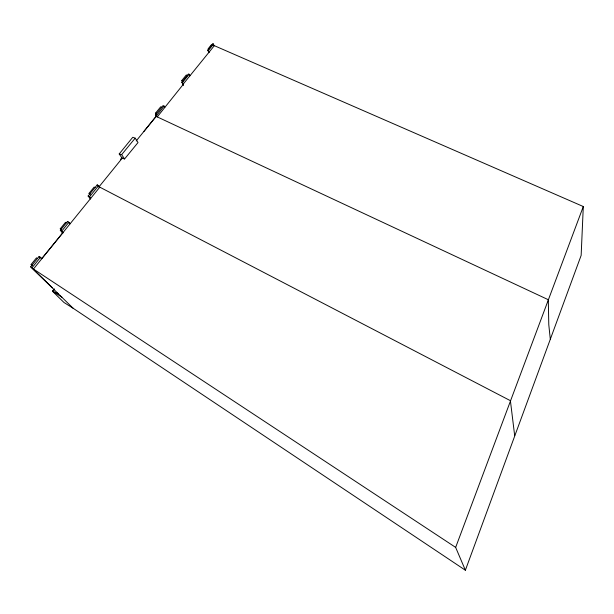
<?xml version="1.0" encoding="UTF-8"?>
<svg xmlns="http://www.w3.org/2000/svg" width="614" height="614" viewBox="0 0 614 614"><rect width="100%" height="100%" fill="white"/><g stroke="black" fill="none" stroke-linecap="round" stroke-linejoin="round"><path stroke-width="0.92" d="M208.921 52.643L207.732 50.141L212.897 43.778L214.332 45.674L583.3 206.534L581.151 255.386L465.374 570.222L73.15 308.266L30.7 266.821L39.119 256.445L41.852 258.671L39.119 256.445M465.374 570.222L455.657 547.396L583.3 206.534M164.115 106.107L164.851 107.381L157.268 116.913L156.509 115.647L164.115 106.107L163.063 105.608L155.365 115.102L156.14 116.399L143.86 131.496M61.914 297.161L52.474 291.251L54.239 289.033M54.37 289.117L52.604 291.335L63.994 302.502L73.158 308.259M32.081 267.681L40.501 257.289M61.607 231.754L62.996 232.568L61.707 231.117L68.845 222.322L67.448 221.524L60.318 230.311L62.881 233.166M89.337 197.554L90.734 198.322L89.529 196.81L98.585 185.643L97.189 184.883L88.132 196.035L90.527 199.028M214.332 45.674L183.279 84.003L182.465 82.476L189.12 74.263L188.437 73.956L181.775 82.161L183.502 85.499M209.182 52.036L208.422 50.44L213.588 44.07M120.405 159.54L122.002 157.568M122.178 158.251L119.2 153.953L132.77 137.267L135.18 138.165L138.027 142.54L124.596 158.949L122.178 158.251L99.061 186.779L510.395 400.681L514.678 435.641M136.216 140.921L156.117 116.368L548.302 299.716L548.786 324.691L550.29 339.074M182.596 83.696L183.494 84.218L182.604 83.811M41.767 258.586L62.996 232.568M183.456 84.141L164.851 107.381M32.473 265.801L31.122 264.457L36.487 257.857L37.485 258.463M61.53 230.219L60.256 228.792L65.483 222.352L66.366 222.859M90.204 194.784L89.053 193.333L94.149 187.055L95.032 187.539M182.749 82.107L181.867 80.442L186.311 74.962L187.27 75.392M156.601 114.649L155.649 113.045L160.714 106.798L161.712 107.273M119.2 153.953L121.633 154.651L135.18 138.165M52.474 291.251L58.176 293.469M211.953 44.937L211.446 44.722L208.138 48.798L208.645 49.02M207.732 50.141L208.422 50.44M181.867 80.442L182.818 80.879M181.775 82.161L182.465 82.476M155.365 115.102L156.509 115.647M155.649 113.045L156.639 113.521M89.053 193.333L89.936 193.817M88.132 196.035L89.529 196.81M60.256 228.792L61.131 229.306M60.318 230.311L61.707 231.117M31.122 264.457L32.12 265.079M52.313 287.674L30.7 266.821M455.657 547.396L33.455 269.039L99.76 187.178L98.585 185.643M67.448 221.524L70.111 223.788L68.845 222.322M97.189 184.883L98.877 187.086M121.633 154.651L124.596 158.949M156.048 115.432L156.808 116.691M189.12 74.263L189.926 75.806M212.897 43.778L213.695 45.497"/></g></svg>
